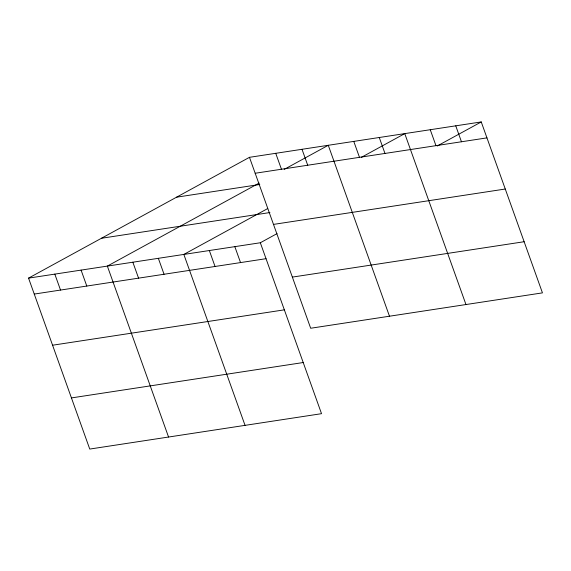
<?xml version="1.0" encoding="UTF-8"?>
<svg xmlns="http://www.w3.org/2000/svg" width="571" height="571" viewBox="0 0 571 571"><rect width="100%" height="100%" fill="white"/><g stroke="black" fill="none" stroke-linecap="round" stroke-linejoin="round"><path stroke-width="0.86" d="M28.55 278.127L260.326 242.754L321.53 413.682L89.754 449.063L28.55 278.127L249.47 157.318L481.246 121.937L542.45 292.873L310.674 328.246L249.47 157.318M259.17 183.077L107.355 266.1L168.559 437.036M284.23 169.373L328.275 145.284L389.479 316.22M267.699 208.565L183.841 254.423L245.045 425.359M361.472 157.282L404.76 133.614L465.965 304.543M260.326 242.754L277.035 233.618M437.2 146.026L481.246 121.937M255.18 173.256L486.956 137.875M176.567 197.188L259.769 184.483M101.452 238.264L269.933 212.548M273.495 224.403L505.271 189.022M34.26 294.072L266.036 258.692M292.359 277.099L524.135 241.726M52.575 345.219L284.351 309.839M71.439 397.916L303.215 362.535M455.751 125.827L461.461 141.772M430.256 129.717L435.966 145.662M379.265 137.504L384.975 153.442M353.77 141.394L359.48 157.339M302.009 149.295L307.712 165.24M275.736 153.306L281.446 169.244M234.831 246.643L240.541 262.581M209.336 250.533L215.046 266.479M158.345 258.32L164.055 274.258M132.85 262.21L138.56 278.148M81.089 270.112L86.792 286.05M54.816 274.123L60.526 290.061"/></g></svg>
